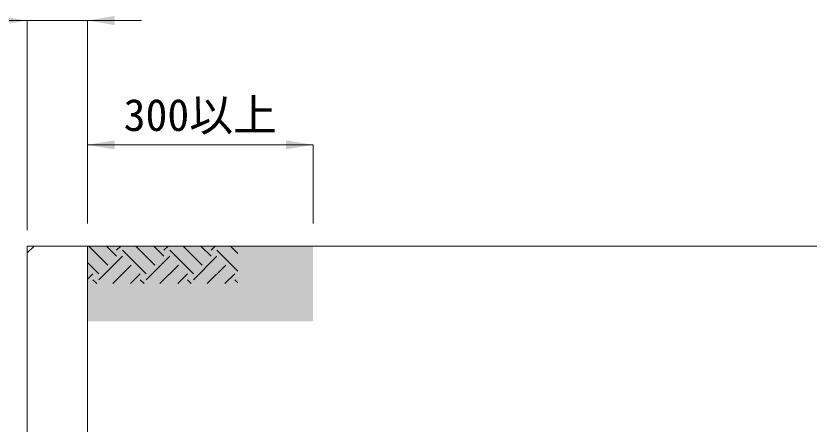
# Model space of a CAD drawing. Units: millimetres at full size, sheet at 1:40; details may follow other scales. Extents: x 221193 to 264773, y 874627 to 883926.
# Drawn here: x 227851 to 228916, y 880770 to 881314 of the extents above; entities that cross this region are included whole.
import ezdxf
from ezdxf.enums import TextEntityAlignment as Align

# ---------------------------------------------------------------- set-up
doc = ezdxf.new("R2010")
doc.units = ezdxf.units.MM
doc.header["$LTSCALE"] = 40
for name, color, linetype, lineweight in [('ハッチング', 7, 'Continuous', 5), ('寸法線', 7, 'Continuous', 13), ('本体', 2, 'Continuous', 20), ('舗装・基礎', 3, 'Continuous', 13), ('補助線', 8, 'Continuous', 13)]:
    doc.layers.add(name, color=color, linetype=linetype, lineweight=lineweight)
doc.layers.add('ハッチング_土質', color=30, linetype='Continuous')
doc.styles.add('ＭＳ ゴシック', font='')
doc.styles.get('ＭＳ ゴシック').set_extended_font_data('MS Gothic')

# ---------------------------------------------------------------- blocks, each defined once
blk = doc.blocks.new('filled_arrow')
at = {"color": 0, "linetype": 'Continuous', "lineweight": -2}
blk.add_solid([(7.5, 1.25), (0, 0), (7.5, -1.25)], dxfattribs=at)

msp = doc.modelspace()

# ---------------------------------------------------------------- hatches: boundary and pattern name
at = {"layer": 'ハッチング_土質'}
msp.add_hatch(color=256, dxfattribs=at).paths.add_polyline_path([(228245.83, 880908.44), (228245.83, 881008.46), (227945.83, 881008.46), (227945.83, 880908.46)])

# ---------------------------------------------------------------- linework, layer by layer
at = {"layer": 'ハッチング'}
for p, q in [((227972.69, 880983.2), (227947.43, 881008.46)), ((227984.48, 880994.99), (227971, 881008.46)), ((227984.48, 881002.84), (227990.1, 881008.46)), ((228023.77, 880971.41), (227992.34, 881002.84)), ((228035.55, 880983.2), (228010.29, 881008.46)), ((228047.34, 880994.99), (228033.87, 881008.46)), ((228047.34, 881002.84), (228052.96, 881008.46)), ((228086.63, 880971.41), (228055.2, 881002.84)), ((228098.42, 880983.2), (228073.16, 881008.46)), ((228110.2, 880994.99), (228096.73, 881008.46)), ((228110.2, 881002.84), (228115.82, 881008.46)), ((228145.83, 880975.07), (228118.06, 881002.84)), ((228145.83, 880998.64), (228136.02, 881008.46)), ((227960.91, 880963.56), (227992.34, 880994.99)), ((228023.77, 880963.56), (228055.2, 880994.99)), ((228086.63, 880963.56), (228118.06, 880994.99)), ((227960.91, 880971.41), (227945.83, 880986.49)), ((227979.39, 880958.46), (228004.12, 880983.2)), ((228042.25, 880958.46), (228066.99, 880983.2)), ((228105.11, 880958.46), (228129.85, 880983.2)), ((227945.83, 880964.2), (227953.05, 880971.41)), ((228002.96, 880958.46), (228015.91, 880971.41)), ((228065.82, 880958.46), (228078.77, 880971.41)), ((228128.68, 880958.46), (228141.63, 880971.41)), ((227958.14, 880958.46), (227953.05, 880963.56)), ((228021, 880958.46), (228015.91, 880963.56)), ((228083.87, 880958.46), (228078.77, 880963.56)), ((228145.83, 880959.36), (228141.63, 880963.56))]:
    msp.add_line(p, q, dxfattribs=at)
at = {"layer": '寸法線'}
for p, q in [((227793.83, 881308.46), (228017.83, 881308.46)), ((227865.83, 881029.46), (227865.83, 881308.46)), ((227945.83, 881038.46), (227945.83, 881308.46)), ((227945.83, 881143.09), (228245.83, 881143.09)), ((227945.83, 881038.46), (227945.83, 881143.09)), ((228245.83, 881038.46), (228245.83, 881143.09))]:
    msp.add_line(p, q, dxfattribs=at)
at = {"layer": '本体'}
for p, q in [((227874.83, 881008.46), (227865.83, 880999.46)), ((227874.83, 881008.46), (227945.83, 881008.46)), ((227945.83, 880758.46), (227945.83, 881008.46)), ((227865.83, 879758.46), (227865.83, 880999.46))]:
    msp.add_line(p, q, dxfattribs=at)
at = {"layer": '舗装・基礎'}
msp.add_line((227945.83, 881008.46), (228915.83, 881008.46), dxfattribs=at)
at = {"layer": '補助線'}
for p in [(227865.83, 880999.46), (227874.83, 881008.46)]:
    msp.add_line(p, (227865.83, 881008.46), dxfattribs=at)

# ---------------------------------------------------------------- block references
at = {"layer": '寸法線', "xscale": 4.8, "yscale": 4.8, "rotation": 180}
for p in [(227865.83, 881308.46), (228245.83, 881143.09)]:
    msp.add_blockref('filled_arrow', p, dxfattribs=at)
at = {"layer": '寸法線', "xscale": 4.8, "yscale": 4.8}
for p in [(227945.83, 881308.46), (227945.83, 881143.09)]:
    msp.add_blockref('filled_arrow', p, dxfattribs=at)

# ---------------------------------------------------------------- texts
at = {"layer": '寸法線', "style": 'ＭＳ ゴシック'}
msp.add_text('300以上', height=42.72, dxfattribs=at).set_placement((228095.83, 881182.88), align=Align.MIDDLE_CENTER)

doc.saveas('drawing.dxf')
